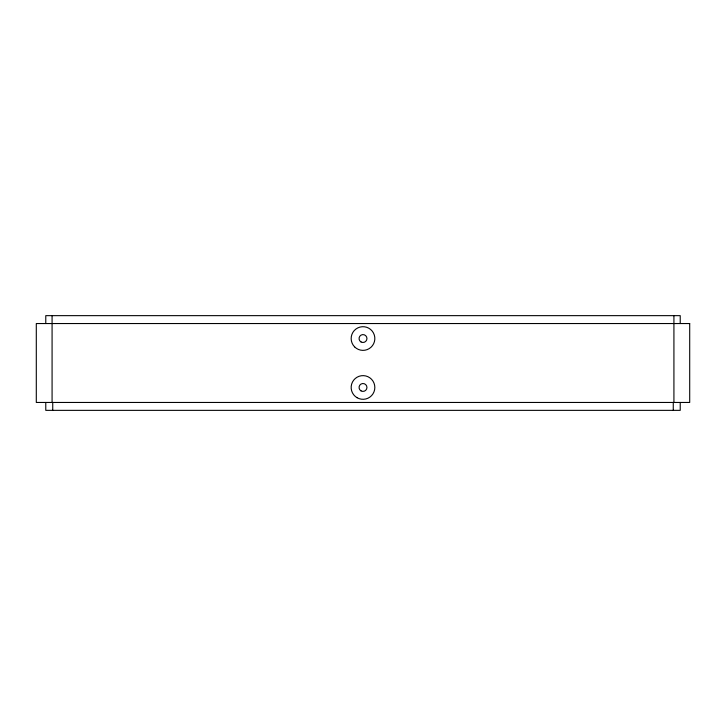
<?xml version="1.0" encoding="UTF-8"?>
<svg xmlns="http://www.w3.org/2000/svg" width="726" height="726" viewBox="0 0 726 726"><rect width="100%" height="100%" fill="white"/><g stroke="black" fill="none" stroke-linecap="round" stroke-linejoin="round"><path stroke-width="1.09" d="M680.226 323.542L680.226 315.647L45.774 315.647L45.774 323.542M680.226 402.458L680.226 410.353L45.774 410.353L45.774 402.458M673.919 315.647L673.919 402.458M673.265 402.458L673.265 410.353M52.735 402.458L52.735 410.353M52.081 315.647L52.081 402.458M689.7 323.542L36.3 323.542L36.3 402.458L689.7 402.458L689.7 323.542M361.031 341.955A3.948 3.948 0 0 0 366.948 338.534A3.948 3.948 0 0 0 361.031 335.122A3.948 3.948 0 0 0 361.031 341.955M361.031 390.878A3.948 3.948 0 0 0 366.948 387.466A3.948 3.948 0 0 0 361.031 384.045A3.948 3.948 0 0 0 361.031 390.878M357.083 397.721A11.834 11.834 0 0 0 374.834 387.466A11.834 11.834 0 0 0 357.083 377.211A11.834 11.834 0 0 0 357.083 397.721M354.633 346.901A11.834 11.834 0 0 0 374.435 341.601A11.834 11.834 0 0 0 359.933 327.099A11.834 11.834 0 0 0 354.633 346.901"/></g></svg>
